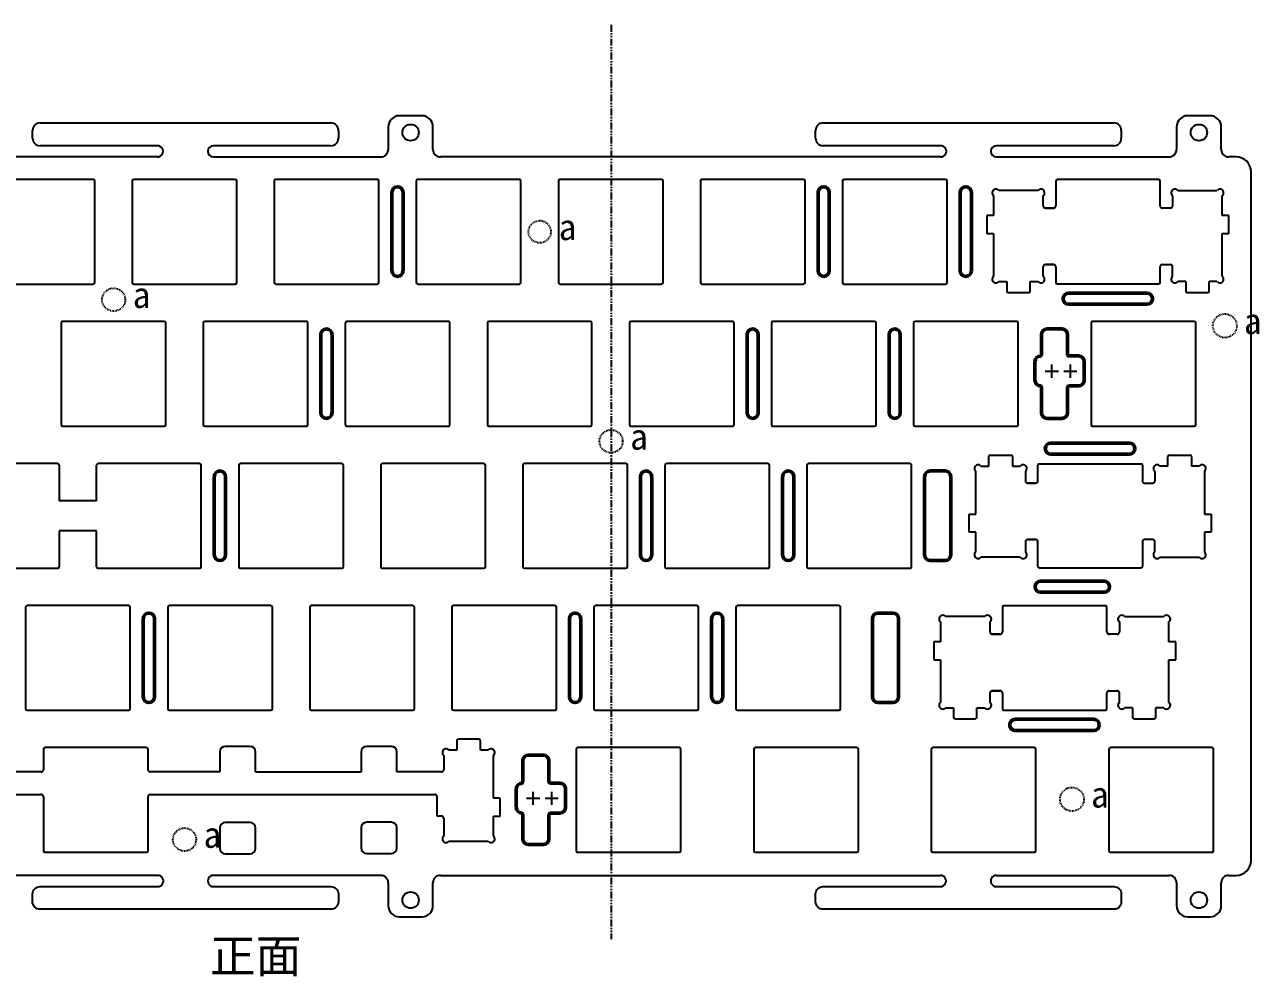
# Model space of a CAD drawing. Header units: millimetres. Extents: x 38 to 528, y 115 to 243.
# Drawn here: x 194.7 to 360.2, y 115.3 to 242.9 of the extents above; entities that cross this region are included whole.
import ezdxf

# ---------------------------------------------------------------- set-up
doc = ezdxf.new("R2010")
doc.units = ezdxf.units.MM
doc.header["$LTSCALE"] = 0.75
for name, pattern in [('CENTER2', [28.575, 19.05, -3.175, 3.175, -3.175]), ('DOT', [0.2, 0.1, -0.1]), ('PHANTOM', [2.5, 1.25, -0.25, 0.25, -0.25, 0.25, -0.25])]:
    doc.linetypes.add(name, pattern=pattern)
for name, color, linetype, lineweight in [('1', 7, 'Continuous', 25), ('Smart Centers', 7, 'CENTER2', 25), ('Visible', 7, 'Continuous', 50)]:
    doc.layers.add(name, color=color, linetype=linetype, lineweight=lineweight)
doc.layers.add('DEFAULT_3', color=7, linetype='PHANTOM')
doc.layers.add('KeepOutLayer', color=6, linetype='Continuous')
doc.styles.get("Standard").update_dxf_attribs({"font": ''})
doc.styles.add('说明', font='', dxfattribs={"height": 3})
doc.styles.get('Standard').set_extended_font_data('Arial')
doc.styles.get('说明').set_extended_font_data('SimSun')

# ---------------------------------------------------------------- blocks, each defined once
blk = doc.blocks.new('*U37')
at = {"layer": 'Smart Centers', "color": 0, "linetype": 'Continuous', "ltscale": 0.75, "transparency": 16777216}
for p, q in [((-0.89, 0), (0.89, 0)), ((0, -0.89), (0, 0.89))]:
    blk.add_line(p, q, dxfattribs=at)
blk = doc.blocks.new('*U38')
at = {"layer": 'Smart Centers', "color": 0, "linetype": 'Continuous', "ltscale": 0.75, "transparency": 16777216}
for p, q in [((-0.89, 0), (0.89, 0)), ((0, -0.89), (0, 0.89))]:
    blk.add_line(p, q, dxfattribs=at)
blk = doc.blocks.new('*U39')
at = {"layer": 'Smart Centers', "color": 0, "linetype": 'Continuous', "ltscale": 0.75, "transparency": 16777216}
for p, q in [((-0.89, 0), (0.89, 0)), ((0, -0.89), (0, 0.89))]:
    blk.add_line(p, q, dxfattribs=at)
blk = doc.blocks.new('*U40')
at = {"layer": 'Smart Centers', "color": 0, "linetype": 'Continuous', "ltscale": 0.75, "transparency": 16777216}
for p, q in [((-0.89, 0), (0.89, 0)), ((0, -0.89), (0, 0.89))]:
    blk.add_line(p, q, dxfattribs=at)

msp = doc.modelspace()

# ---------------------------------------------------------------- linework, layer by layer
at = {"color": 7, "linetype": 'Continuous'}
for p, q in [((203.889, 222.145), (190.259, 222.145)), ((204.089, 208.315), (204.089, 221.945)), ((209.109, 221.945), (209.109, 208.315)), ((222.939, 222.145), (209.309, 222.145)), ((223.139, 208.315), (223.139, 221.945)), ((228.159, 221.945), (228.159, 208.315)), ((241.989, 222.145), (228.359, 222.145)), ((242.189, 208.315), (242.189, 221.945)), ((247.209, 221.945), (247.209, 208.315)), ((261.039, 222.145), (247.409, 222.145)), ((261.239, 208.315), (261.239, 221.945)), ((266.259, 221.945), (266.259, 208.315)), ((280.089, 222.145), (266.459, 222.145)), ((280.289, 208.315), (280.289, 221.945)), ((285.309, 221.945), (285.309, 208.315)), ((299.139, 222.145), (285.509, 222.145)), ((299.339, 208.315), (299.339, 221.945)), ((304.359, 221.945), (304.359, 208.315)), ((318.189, 222.145), (304.559, 222.145)), ((318.389, 208.315), (318.389, 221.945)), ((332.949, 221.93), (332.949, 218.61)), ((346.749, 222.13), (333.149, 222.13)), ((346.949, 218.61), (346.949, 221.93)), ((330.573, 220.665), (325.325, 220.665)), ((349.325, 220.665), (354.573, 220.665)), ((324.624, 219.961), (324.624, 217.3)), ((331.274, 218.61), (331.274, 219.961)), ((348.624, 219.961), (348.624, 218.61)), ((355.274, 217.3), (355.274, 219.961)), ((323.724, 217.3), (323.724, 214.88)), ((324.624, 217.3), (323.724, 217.3)), ((332.649, 218.31), (331.574, 218.31)), ((331.599, 218.31), (332.639, 218.31)), ((348.324, 218.31), (347.249, 218.31)), ((356.174, 217.3), (355.274, 217.3)), ((356.174, 214.88), (356.174, 217.3)), ((323.724, 214.88), (324.624, 214.88)), ((324.624, 214.88), (324.624, 209.16)), ((355.274, 209.16), (355.274, 214.88)), ((355.274, 214.88), (356.174, 214.88)), ((331.274, 209.16), (331.274, 210.43)), ((331.574, 210.73), (332.649, 210.73)), ((332.639, 210.73), (331.599, 210.73)), ((332.949, 210.43), (332.949, 208.33)), ((346.949, 208.33), (346.949, 210.43)), ((347.249, 210.73), (348.324, 210.73)), ((348.624, 209.16), (348.624, 210.43)), ((190.259, 208.115), (203.889, 208.115)), ((209.309, 208.115), (222.939, 208.115)), ((228.359, 208.115), (241.989, 208.115)), ((247.409, 208.115), (261.039, 208.115)), ((266.459, 208.115), (280.089, 208.115)), ((285.509, 208.115), (299.139, 208.115)), ((304.559, 208.115), (318.189, 208.115)), ((325.325, 208.455), (326.374, 208.455)), ((326.374, 208.455), (326.374, 207.18)), ((326.574, 206.98), (329.324, 206.98)), ((329.524, 207.18), (329.524, 208.455)), ((329.524, 208.455), (330.573, 208.455)), ((333.149, 208.13), (346.749, 208.13)), ((350.374, 208.455), (349.325, 208.455)), ((350.374, 208.455), (350.374, 207.18)), ((350.574, 206.98), (353.324, 206.98)), ((353.524, 207.18), (353.524, 208.455)), ((354.573, 208.455), (353.524, 208.455)), ((199.584, 202.895), (199.584, 189.265)), ((213.414, 203.095), (199.784, 203.095)), ((213.614, 189.265), (213.614, 202.895)), ((218.634, 202.895), (218.634, 189.265)), ((232.464, 203.095), (218.834, 203.095)), ((232.664, 189.265), (232.664, 202.895)), ((237.684, 202.895), (237.684, 189.265)), ((251.514, 203.095), (237.884, 203.095)), ((251.714, 189.265), (251.714, 202.895)), ((256.734, 202.895), (256.734, 189.265)), ((270.564, 203.095), (256.934, 203.095)), ((270.764, 189.265), (270.764, 202.895)), ((275.784, 202.895), (275.784, 189.265)), ((289.614, 203.095), (275.984, 203.095)), ((289.814, 189.265), (289.814, 202.895)), ((294.834, 202.895), (294.834, 189.265)), ((308.664, 203.095), (295.034, 203.095)), ((308.864, 189.265), (308.864, 202.895)), ((313.884, 202.895), (313.884, 189.265)), ((327.714, 203.095), (314.084, 203.095)), ((327.914, 189.265), (327.914, 202.895)), ((337.697, 202.895), (337.697, 189.265)), ((351.527, 203.095), (337.897, 203.095)), ((351.727, 189.265), (351.727, 202.895)), ((199.784, 189.065), (213.414, 189.065)), ((218.834, 189.065), (232.464, 189.065)), ((237.884, 189.065), (251.514, 189.065)), ((256.934, 189.065), (270.564, 189.065)), ((275.984, 189.065), (289.614, 189.065)), ((295.034, 189.065), (308.664, 189.065)), ((314.084, 189.065), (327.714, 189.065)), ((337.897, 189.065), (351.527, 189.065)), ((199.123, 184.045), (185.493, 184.045)), ((199.323, 183.845), (199.323, 179.03)), ((204.343, 179.03), (204.343, 183.845)), ((218.173, 184.045), (204.543, 184.045)), ((218.373, 170.215), (218.373, 183.845)), ((223.393, 183.845), (223.393, 170.215)), ((237.223, 184.045), (223.593, 184.045)), ((237.423, 170.215), (237.423, 183.845)), ((242.443, 183.845), (242.443, 170.215)), ((256.273, 184.045), (242.643, 184.045)), ((256.473, 170.215), (256.473, 183.845)), ((261.493, 183.845), (261.493, 170.215)), ((275.323, 184.045), (261.693, 184.045)), ((275.523, 170.215), (275.523, 183.845)), ((280.543, 183.845), (280.543, 170.215)), ((294.373, 184.045), (280.743, 184.045)), ((294.573, 170.215), (294.573, 183.845)), ((299.593, 183.845), (299.593, 170.215)), ((313.423, 184.045), (299.793, 184.045)), ((313.623, 170.215), (313.623, 183.845)), ((323.989, 183.705), (323.989, 184.98)), ((324.189, 185.18), (326.939, 185.18)), ((327.139, 184.98), (327.139, 183.705)), ((330.564, 181.73), (330.564, 183.83)), ((330.764, 184.03), (344.364, 184.03)), ((344.564, 183.83), (344.564, 181.73)), ((347.989, 183.705), (347.989, 184.98)), ((348.189, 185.18), (350.939, 185.18)), ((351.139, 184.98), (351.139, 183.705)), ((322.239, 177.28), (322.239, 183.001)), ((322.94, 183.705), (323.989, 183.705)), ((327.139, 183.705), (328.188, 183.705)), ((328.889, 183.001), (328.889, 181.73)), ((346.239, 183.001), (346.239, 181.73)), ((347.989, 183.705), (346.94, 183.705)), ((352.188, 183.705), (351.139, 183.705)), ((352.889, 183.001), (352.889, 177.28)), ((329.189, 181.43), (330.264, 181.43)), ((330.254, 181.43), (329.214, 181.43)), ((344.864, 181.43), (345.939, 181.43)), ((204.343, 179.03), (199.323, 179.03)), ((321.339, 174.86), (321.339, 177.28)), ((321.339, 177.28), (322.239, 177.28)), ((352.889, 177.28), (353.789, 177.28)), ((353.789, 177.28), (353.789, 174.86)), ((199.323, 175.03), (199.323, 170.215)), ((204.343, 175.03), (199.323, 175.03)), ((204.343, 170.215), (204.343, 175.03)), ((322.239, 174.86), (321.339, 174.86)), ((322.239, 172.2), (322.239, 174.86)), ((330.264, 173.85), (329.189, 173.85)), ((329.214, 173.85), (330.254, 173.85)), ((345.939, 173.85), (344.864, 173.85)), ((352.889, 174.86), (352.889, 172.2)), ((353.789, 174.86), (352.889, 174.86)), ((328.889, 173.55), (328.889, 172.2)), ((330.564, 170.23), (330.564, 173.55)), ((344.564, 173.55), (344.564, 170.23)), ((346.239, 172.2), (346.239, 173.55)), ((328.188, 171.495), (322.94, 171.495)), ((346.94, 171.495), (352.188, 171.495)), ((185.493, 170.015), (199.123, 170.015)), ((204.543, 170.015), (218.173, 170.015)), ((223.593, 170.015), (237.223, 170.015)), ((242.643, 170.015), (256.273, 170.015)), ((261.693, 170.015), (275.323, 170.015)), ((280.743, 170.015), (294.373, 170.015)), ((299.793, 170.015), (313.423, 170.015)), ((344.364, 170.03), (330.764, 170.03)), ((194.825, 164.795), (194.825, 151.165)), ((208.655, 164.995), (195.025, 164.995)), ((208.855, 151.165), (208.855, 164.795)), ((213.875, 164.795), (213.875, 151.165)), ((227.705, 164.995), (214.075, 164.995)), ((227.905, 151.165), (227.905, 164.795)), ((232.925, 164.795), (232.925, 151.165)), ((246.755, 164.995), (233.125, 164.995)), ((246.955, 151.165), (246.955, 164.795)), ((251.975, 164.795), (251.975, 151.165)), ((265.805, 164.995), (252.175, 164.995)), ((266.005, 151.165), (266.005, 164.795)), ((271.025, 164.795), (271.025, 151.165)), ((284.855, 164.995), (271.225, 164.995)), ((285.055, 151.165), (285.055, 164.795)), ((290.075, 164.795), (290.075, 151.165)), ((303.905, 164.995), (290.275, 164.995)), ((304.105, 151.165), (304.105, 164.795)), ((325.81, 164.78), (325.81, 161.46)), ((339.61, 164.98), (326.01, 164.98)), ((339.81, 161.46), (339.81, 164.78)), ((317.485, 162.811), (317.485, 160.15)), ((323.434, 163.515), (318.186, 163.515)), ((324.135, 161.46), (324.135, 162.811)), ((341.485, 162.811), (341.485, 161.46)), ((342.186, 163.515), (347.434, 163.515)), ((348.135, 160.15), (348.135, 162.811)), ((325.51, 161.16), (324.435, 161.16)), ((324.46, 161.16), (325.5, 161.16)), ((341.185, 161.16), (340.11, 161.16)), ((316.585, 160.15), (316.585, 157.73)), ((317.485, 160.15), (316.585, 160.15)), ((349.035, 160.15), (348.135, 160.15)), ((349.035, 157.73), (349.035, 160.15)), ((316.585, 157.73), (317.485, 157.73)), ((317.485, 157.73), (317.485, 152.01)), ((348.135, 152.01), (348.135, 157.73)), ((348.135, 157.73), (349.035, 157.73)), ((324.135, 152.01), (324.135, 153.28)), ((324.435, 153.58), (325.51, 153.58)), ((325.5, 153.58), (324.46, 153.58)), ((325.81, 153.28), (325.81, 151.18)), ((339.81, 151.18), (339.81, 153.28)), ((340.11, 153.58), (341.185, 153.58)), ((341.485, 152.01), (341.485, 153.28)), ((195.025, 150.965), (208.655, 150.965)), ((214.075, 150.965), (227.705, 150.965)), ((233.125, 150.965), (246.755, 150.965)), ((252.175, 150.965), (265.805, 150.965)), ((271.225, 150.965), (284.855, 150.965)), ((290.275, 150.965), (303.905, 150.965)), ((318.186, 151.305), (319.235, 151.305)), ((319.235, 151.305), (319.235, 150.03)), ((322.385, 150.03), (322.385, 151.305)), ((322.385, 151.305), (323.434, 151.305)), ((326.01, 150.98), (339.61, 150.98)), ((343.235, 151.305), (342.186, 151.305)), ((343.235, 151.305), (343.235, 150.03)), ((346.385, 150.03), (346.385, 151.305)), ((347.434, 151.305), (346.385, 151.305)), ((319.435, 149.83), (322.185, 149.83)), ((343.435, 149.83), (346.185, 149.83)), ((197.203, 145.745), (197.203, 142.978)), ((211.033, 145.945), (197.403, 145.945)), ((211.233, 142.978), (211.233, 145.745)), ((252.643, 146.88), (252.643, 145.605)), ((255.593, 147.08), (252.843, 147.08)), ((255.793, 145.605), (255.793, 146.88)), ((268.64, 145.745), (268.64, 132.115)), ((282.47, 145.945), (268.84, 145.945)), ((282.67, 132.115), (282.67, 145.745)), ((292.453, 145.745), (292.453, 132.115)), ((306.283, 145.945), (292.653, 145.945)), ((306.483, 132.115), (306.483, 145.745)), ((316.265, 145.745), (316.265, 132.115)), ((330.095, 145.945), (316.465, 145.945)), ((330.295, 132.115), (330.295, 145.745)), ((340.078, 145.745), (340.078, 132.115)), ((353.908, 145.945), (340.278, 145.945)), ((354.108, 132.115), (354.108, 145.745)), ((250.893, 144.901), (250.893, 142.985)), ((252.643, 145.605), (251.594, 145.605)), ((256.842, 145.605), (255.793, 145.605)), ((257.543, 139.18), (257.543, 144.901)), ((196.91, 142.685), (187.583, 142.685)), ((225.653, 142.685), (239.813, 142.685)), ((158.743, 139.676), (196.91, 139.676)), ((197.203, 139.383), (197.203, 132.115)), ((211.233, 132.115), (211.233, 139.383)), ((211.525, 139.676), (249.693, 139.676)), ((249.993, 136.76), (249.993, 139.376)), ((258.443, 139.18), (257.543, 139.18)), ((258.443, 136.76), (258.443, 139.18)), ((250.593, 136.76), (249.993, 136.76)), ((250.893, 136.46), (250.893, 134.1)), ((257.543, 134.1), (257.543, 136.76)), ((257.543, 136.76), (258.443, 136.76)), ((251.594, 133.395), (256.842, 133.395)), ((197.403, 131.915), (211.033, 131.915)), ((268.84, 131.915), (282.47, 131.915)), ((292.653, 131.915), (306.283, 131.915)), ((316.465, 131.915), (330.095, 131.915)), ((340.278, 131.915), (353.908, 131.915))]:
    msp.add_line(p, q, dxfattribs=at)
for p, q in [((224.903, 146.123), (221.603, 146.123)), ((243.863, 146.123), (240.563, 146.123)), ((220.853, 145.373), (220.853, 142.685)), ((225.653, 142.685), (225.653, 145.373)), ((239.813, 145.373), (239.813, 142.685)), ((244.613, 142.685), (244.613, 145.373)), ((224.903, 135.913), (221.603, 135.913)), ((243.853, 135.943), (240.553, 135.943)), ((220.853, 135.163), (220.853, 132.463)), ((225.653, 132.463), (225.653, 135.163)), ((239.803, 135.193), (239.803, 132.493)), ((244.603, 132.493), (244.603, 135.193)), ((221.603, 131.713), (224.903, 131.713)), ((240.553, 131.743), (243.853, 131.743))]:
    msp.add_line(p, q)
at = {"color": 7}
for p, q in [((220.853, 142.685), (211.525, 142.685)), ((250.593, 142.685), (244.613, 142.685)), ((250.593, 136.76), (249.993, 136.76))]:
    msp.add_line(p, q, dxfattribs=at)
at = {"color": 7, "linetype": 'Continuous'}
for centre, radius, start, end in [((203.889, 221.945), 0.2, 0, 90), ((209.309, 221.945), 0.2, 90, 180), ((222.939, 221.945), 0.2, 0, 90), ((228.359, 221.945), 0.2, 90, 180), ((241.989, 221.945), 0.2, 0, 90), ((247.409, 221.945), 0.2, 90, 180), ((261.039, 221.945), 0.2, 0, 90), ((266.459, 221.945), 0.2, 90, 180), ((280.089, 221.945), 0.2, 0, 90), ((285.509, 221.945), 0.2, 90, 180), ((299.139, 221.945), 0.2, 0, 90), ((304.559, 221.945), 0.2, 90, 180), ((318.189, 221.945), 0.2, 0, 90), ((333.149, 221.93), 0.2, 90, 180), ((346.749, 221.93), 0.2, 0, 90), ((331.574, 218.61), 0.3, 180, 270), ((332.649, 218.61), 0.3, 270, 0), ((347.249, 218.61), 0.3, 180, 270), ((348.324, 218.61), 0.3, 270, 0), ((331.574, 210.43), 0.3, 90, 180), ((332.649, 210.43), 0.3, 0, 90), ((347.249, 210.43), 0.3, 90, 180), ((348.324, 210.43), 0.3, 0, 90), ((203.889, 208.315), 0.2, 270, 0), ((209.309, 208.315), 0.2, 180, 270), ((222.939, 208.315), 0.2, 270, 0), ((228.359, 208.315), 0.2, 180, 270), ((241.989, 208.315), 0.2, 270, 0), ((247.409, 208.315), 0.2, 180, 270), ((261.039, 208.315), 0.2, 270, 0), ((266.459, 208.315), 0.2, 180, 270), ((280.089, 208.315), 0.2, 270, 0), ((285.509, 208.315), 0.2, 180, 270), ((299.139, 208.315), 0.2, 270, 0), ((304.559, 208.315), 0.2, 180, 270), ((318.189, 208.315), 0.2, 270, 0), ((326.574, 207.18), 0.2, 180, 270), ((329.324, 207.18), 0.2, 270, 0), ((333.149, 208.33), 0.2, 180, 270), ((346.749, 208.33), 0.2, 270, 0), ((350.574, 207.18), 0.2, 180, 270), ((353.324, 207.18), 0.2, 270, 0), ((199.784, 202.895), 0.2, 90, 180), ((213.414, 202.895), 0.2, 0, 90), ((218.834, 202.895), 0.2, 90, 180), ((232.464, 202.895), 0.2, 0, 90), ((237.884, 202.895), 0.2, 90, 180), ((251.514, 202.895), 0.2, 0, 90), ((256.934, 202.895), 0.2, 90, 180), ((270.564, 202.895), 0.2, 0, 90), ((275.984, 202.895), 0.2, 90, 180), ((289.614, 202.895), 0.2, 0, 90), ((295.034, 202.895), 0.2, 90, 180), ((308.664, 202.895), 0.2, 0, 90), ((314.084, 202.895), 0.2, 90, 180), ((327.714, 202.895), 0.2, 0, 90), ((337.897, 202.895), 0.2, 90, 180), ((351.527, 202.895), 0.2, 0, 90), ((199.784, 189.265), 0.2, 180, 270), ((213.414, 189.265), 0.2, 270, 0), ((218.834, 189.265), 0.2, 180, 270), ((232.464, 189.265), 0.2, 270, 0), ((237.884, 189.265), 0.2, 180, 270), ((251.514, 189.265), 0.2, 270, 0), ((256.934, 189.265), 0.2, 180, 270), ((270.564, 189.265), 0.2, 270, 0), ((275.984, 189.265), 0.2, 180, 270), ((289.614, 189.265), 0.2, 270, 0), ((295.034, 189.265), 0.2, 180, 270), ((308.664, 189.265), 0.2, 270, 0), ((314.084, 189.265), 0.2, 180, 270), ((327.714, 189.265), 0.2, 270, 0), ((337.897, 189.265), 0.2, 180, 270), ((351.527, 189.265), 0.2, 270, 0), ((199.123, 183.845), 0.2, 0, 90), ((204.543, 183.845), 0.2, 90, 180), ((218.173, 183.845), 0.2, 0, 90), ((223.593, 183.845), 0.2, 90, 180), ((237.223, 183.845), 0.2, 0, 90), ((242.643, 183.845), 0.2, 90, 180), ((256.273, 183.845), 0.2, 0, 90), ((261.693, 183.845), 0.2, 90, 180), ((275.323, 183.845), 0.2, 0, 90), ((280.743, 183.845), 0.2, 90, 180), ((294.373, 183.845), 0.2, 0, 90), ((299.793, 183.845), 0.2, 90, 180), ((313.423, 183.845), 0.2, 0, 90), ((324.189, 184.98), 0.2, 90, 180), ((326.939, 184.98), 0.2, 0, 90), ((330.764, 183.83), 0.2, 90, 180), ((344.364, 183.83), 0.2, 0, 90), ((348.189, 184.98), 0.2, 90, 180), ((350.939, 184.98), 0.2, 0, 90), ((329.189, 181.73), 0.3, 180, 270), ((330.264, 181.73), 0.3, 270, 0), ((344.864, 181.73), 0.3, 180, 270), ((345.939, 181.73), 0.3, 270, 0), ((329.189, 173.55), 0.3, 90, 180), ((330.264, 173.55), 0.3, 0, 90), ((344.864, 173.55), 0.3, 90, 180), ((345.939, 173.55), 0.3, 0, 90), ((199.123, 170.215), 0.2, 270, 0), ((204.543, 170.215), 0.2, 180, 270), ((218.173, 170.215), 0.2, 270, 0), ((223.593, 170.215), 0.2, 180, 270), ((237.223, 170.215), 0.2, 270, 0), ((242.643, 170.215), 0.2, 180, 270), ((256.273, 170.215), 0.2, 270, 0), ((261.693, 170.215), 0.2, 180, 270), ((275.323, 170.215), 0.2, 270, 0), ((280.743, 170.215), 0.2, 180, 270), ((294.373, 170.215), 0.2, 270, 0), ((299.793, 170.215), 0.2, 180, 270), ((313.423, 170.215), 0.2, 270, 0), ((330.764, 170.23), 0.2, 180, 270), ((344.364, 170.23), 0.2, 270, 0), ((195.025, 164.795), 0.2, 90, 180), ((208.655, 164.795), 0.2, 0, 90), ((214.075, 164.795), 0.2, 90, 180), ((227.705, 164.795), 0.2, 0, 90), ((233.125, 164.795), 0.2, 90, 180), ((246.755, 164.795), 0.2, 0, 90), ((252.175, 164.795), 0.2, 90, 180), ((265.805, 164.795), 0.2, 0, 90), ((271.225, 164.795), 0.2, 90, 180), ((284.855, 164.795), 0.2, 0, 90), ((290.275, 164.795), 0.2, 90, 180), ((303.905, 164.795), 0.2, 0, 90), ((326.01, 164.78), 0.2, 90, 180), ((339.61, 164.78), 0.2, 0, 90), ((324.435, 161.46), 0.3, 180, 270), ((325.51, 161.46), 0.3, 270, 0), ((340.11, 161.46), 0.3, 180, 270), ((341.185, 161.46), 0.3, 270, 0), ((324.435, 153.28), 0.3, 90, 180), ((325.51, 153.28), 0.3, 0, 90), ((340.11, 153.28), 0.3, 90, 180), ((341.185, 153.28), 0.3, 0, 90), ((195.025, 151.165), 0.2, 180, 270), ((208.655, 151.165), 0.2, 270, 0), ((214.075, 151.165), 0.2, 180, 270), ((227.705, 151.165), 0.2, 270, 0), ((233.125, 151.165), 0.2, 180, 270), ((246.755, 151.165), 0.2, 270, 0), ((252.175, 151.165), 0.2, 180, 270), ((265.805, 151.165), 0.2, 270, 0), ((271.225, 151.165), 0.2, 180, 270), ((284.855, 151.165), 0.2, 270, 0), ((290.275, 151.165), 0.2, 180, 270), ((303.905, 151.165), 0.2, 270, 0), ((326.01, 151.18), 0.2, 180, 270), ((339.61, 151.18), 0.2, 270, 0), ((319.435, 150.03), 0.2, 180, 270), ((322.185, 150.03), 0.2, 270, 0), ((343.435, 150.03), 0.2, 180, 270), ((346.185, 150.03), 0.2, 270, 0), ((197.403, 145.745), 0.2, 90, 180), ((211.033, 145.745), 0.2, 0, 90), ((252.843, 146.88), 0.2, 90, 180), ((255.593, 146.88), 0.2, 0, 90), ((268.84, 145.745), 0.2, 90, 180), ((282.47, 145.745), 0.2, 0, 90), ((292.653, 145.745), 0.2, 90, 180), ((306.283, 145.745), 0.2, 0, 90), ((316.465, 145.745), 0.2, 90, 180), ((330.095, 145.745), 0.2, 0, 90), ((340.278, 145.745), 0.2, 90, 180), ((353.908, 145.745), 0.2, 0, 90), ((196.91, 142.978), 0.293, 270, 0), ((211.525, 142.978), 0.293, 180, 270), ((250.593, 142.985), 0.3, 270, 0), ((196.91, 139.383), 0.293, 0, 90), ((211.525, 139.383), 0.293, 90, 180), ((249.693, 139.376), 0.3, 0, 90), ((250.593, 136.46), 0.3, 0, 90), ((250.593, 136.46), 0.3, 0, 90), ((197.403, 132.115), 0.2, 180, 270), ((211.033, 132.115), 0.2, 270, 0), ((268.84, 132.115), 0.2, 180, 270), ((282.47, 132.115), 0.2, 270, 0), ((292.653, 132.115), 0.2, 180, 270), ((306.283, 132.115), 0.2, 270, 0), ((316.465, 132.115), 0.2, 180, 270), ((330.095, 132.115), 0.2, 270, 0), ((340.278, 132.115), 0.2, 180, 270), ((353.908, 132.115), 0.2, 270, 0)]:
    msp.add_arc(centre, radius, start, end, dxfattribs=at)
at = {"color": 7}
for centre, start, end in [((324.934, 220.353), 38.63375, 231.61478), ((330.964, 220.353), 308.38522, 141.36625), ((348.934, 220.353), 38.63375, 231.61478), ((354.964, 220.353), 308.38522, 141.36625), ((324.934, 208.768), 128.38522, 321.36625), ((330.964, 208.768), 218.63375, 51.61478), ((348.934, 208.768), 128.38522, 321.36625), ((354.964, 208.768), 218.63375, 51.61478), ((322.549, 183.393), 38.63375, 231.61478), ((328.579, 183.393), 308.38522, 141.36625), ((346.549, 183.393), 38.63375, 231.61478), ((352.579, 183.393), 308.38522, 141.36625), ((322.549, 171.808), 128.38522, 321.36625), ((328.579, 171.808), 218.63375, 51.61478), ((346.549, 171.808), 128.38522, 321.36625), ((352.579, 171.808), 218.63375, 51.61478), ((317.795, 163.203), 38.63375, 231.61478), ((323.825, 163.203), 308.38522, 141.36625), ((341.795, 163.203), 38.63375, 231.61478), ((347.825, 163.203), 308.38522, 141.36625), ((317.795, 151.618), 128.38522, 321.36625), ((323.825, 151.618), 218.63375, 51.61478), ((341.795, 151.618), 128.38522, 321.36625), ((347.825, 151.618), 218.63375, 51.61478), ((251.203, 145.293), 38.63375, 231.61478), ((257.232, 145.293), 308.38522, 141.36625), ((251.203, 133.708), 128.38522, 321.36625), ((257.232, 133.708), 218.63375, 51.61478)]:
    msp.add_arc(centre, 0.5, start, end, dxfattribs=at)
for centre, start, end in [((221.603, 145.373), 90, 180), ((224.903, 145.373), 0, 90), ((240.563, 145.373), 90, 180), ((243.863, 145.373), 0, 90), ((221.603, 135.163), 90, 180), ((224.903, 135.163), 0, 90), ((240.553, 135.193), 90, 180), ((243.853, 135.193), 0, 90), ((221.603, 132.463), 180, 270), ((224.903, 132.463), 270, 0), ((240.553, 132.493), 180, 270), ((243.853, 132.493), 270, 0)]:
    msp.add_arc(centre, 0.75, start, end)
at = {"layer": '1', "linetype": 'Continuous', "lineweight": 25}
for p, q in [((247.945, 230.691), (244.945, 230.691)), ((243.445, 229.191), (243.445, 226.171)), ((249.445, 226.171), (249.445, 229.191)), ((212.509, 225.171), (190.045, 225.171)), ((317.592, 225.171), (250.445, 225.171))]:
    msp.add_line(p, q, dxfattribs=at)
at = {"layer": '1', "color": 7, "linetype": 'Continuous', "lineweight": 25}
for p, q in [((353.645, 230.691), (350.645, 230.691)), ((349.145, 229.191), (349.145, 226.171)), ((355.145, 226.171), (355.145, 229.191)), ((357.145, 225.171), (356.145, 225.171)), ((359.145, 130.821), (359.145, 223.171)), ((243.445, 127.821), (243.445, 124.751)), ((249.445, 124.751), (249.445, 127.821)), ((250.445, 128.821), (317.491, 128.821)), ((324.991, 128.821), (348.145, 128.821)), ((349.145, 127.821), (349.145, 124.751)), ((355.145, 124.751), (355.145, 127.821)), ((356.145, 128.821), (357.145, 128.821)), ((244.945, 123.251), (247.945, 123.251)), ((350.645, 123.251), (353.645, 123.251))]:
    msp.add_line(p, q, dxfattribs=at)
at = {"layer": '1'}
for p, q in [((195.753, 227.671), (195.753, 228.722)), ((196.753, 229.722), (235.753, 229.722)), ((236.753, 228.722), (236.753, 227.671)), ((300.741, 227.671), (300.741, 228.722)), ((301.741, 229.722), (340.741, 229.722)), ((341.741, 228.722), (341.741, 227.671)), ((212.503, 226.671), (196.753, 226.671)), ((235.753, 226.671), (220.003, 226.671)), ((220.003, 225.171), (242.445, 225.171)), ((317.491, 226.671), (301.741, 226.671)), ((340.741, 226.671), (324.991, 226.671)), ((324.991, 225.171), (348.145, 225.171))]:
    msp.add_line(p, q, dxfattribs=at)
for points in [[(220.003, 128.821, 1.0000032), (220.003, 127.321), (235.753, 127.321, -0.4142136), (236.753, 126.321), (236.753, 125.269, -0.4142136), (235.753, 124.269), (196.753, 124.269, -0.4280494), (195.753, 125.321), (195.753, 126.321, -0.4142136), (196.753, 127.321), (212.503, 127.321, 1.0644898), (212.503, 128.821), (190.045, 128.821, 0.4142136), (189.045, 127.821)], [(324.991, 128.821, 1.0000032), (324.991, 127.321), (340.741, 127.321, -0.4142136), (341.741, 126.321), (341.741, 125.269, -0.4142136), (340.741, 124.269), (301.741, 124.269, -0.4142136), (300.741, 125.269), (300.741, 126.321, -0.4142136), (301.741, 127.321), (317.491, 127.321, 1.0000045), (317.491, 128.821)]]:
    msp.add_lwpolyline(points, format="xyb", dxfattribs=at)
at = {"layer": '1', "color": 7, "linetype": 'Continuous', "lineweight": 25}
msp.add_lwpolyline([(243.445, 127.821, 0.4142136), (242.445, 128.821), (220.003, 128.821)], format="xyb", dxfattribs=at)
at = {"layer": '1', "linetype": 'Continuous', "lineweight": 25}
msp.add_circle((246.445, 228.441), 1.1, dxfattribs=at)
at = {"layer": '1', "color": 7, "linetype": 'Continuous', "lineweight": 25}
for centre in [(352.145, 228.441), (246.445, 125.501), (352.145, 125.501)]:
    msp.add_circle(centre, 1.1, dxfattribs=at)
at = {"layer": '1', "linetype": 'Continuous', "lineweight": 25}
for centre, radius, start, end in [((244.945, 229.191), 1.5, 90, 180), ((247.945, 229.191), 1.5, 0, 90), ((242.445, 226.171), 1, 270, 0), ((250.445, 226.171), 1, 180, 270)]:
    msp.add_arc(centre, radius, start, end, dxfattribs=at)
at = {"layer": '1', "color": 7, "linetype": 'Continuous', "lineweight": 25}
for centre, radius, start, end in [((350.645, 229.191), 1.5, 90, 180), ((353.645, 229.191), 1.5, 0, 90), ((348.145, 226.171), 1, 270, 0), ((356.145, 226.171), 1, 180, 270), ((357.145, 223.171), 2, 0, 90), ((357.145, 130.821), 2, 270, 0), ((250.445, 127.821), 1, 90, 180), ((348.145, 127.821), 1, 0, 90), ((356.145, 127.821), 1, 90, 180), ((244.945, 124.751), 1.5, 180, 270), ((247.945, 124.751), 1.5, 270, 0), ((350.645, 124.751), 1.5, 180, 270), ((353.645, 124.751), 1.5, 270, 0)]:
    msp.add_arc(centre, radius, start, end, dxfattribs=at)
at = {"layer": '1'}
for centre, radius, start, end in [((196.753, 228.722), 1, 90, 180), ((235.753, 228.722), 1, 0, 90), ((301.741, 228.722), 1, 90, 180), ((340.741, 228.722), 1, 0, 90), ((196.753, 227.671), 1, 180, 270), ((235.753, 227.671), 1, 270, 360), ((301.741, 227.671), 1, 180, 270), ((340.741, 227.671), 1, 270, 0), ((212.506, 225.921), 0.75, 269.76, 90.24), ((220.003, 225.921), 0.75, 90, 269.99949), ((317.542, 225.921), 0.752, 266.12562, 93.87438), ((324.991, 225.921), 0.75, 90, 269.99949)]:
    msp.add_arc(centre, radius, start, end, dxfattribs=at)
at = {"layer": 'DEFAULT_3', "color": 2, "linetype": 'PHANTOM'}
msp.add_line((273.326, 242.905), (273.326, 120.28), dxfattribs=at)
at = {"layer": 'KeepOutLayer', "color": 6, "linetype": 'DOT'}
for centre, radius in [((263.749, 215.13), 1.5), ((206.626, 206.026), 1.55), ((355.626, 202.526), 1.6), ((273.326, 187.026), 1.55), ((335.126, 139.026), 1.6), ((216.126, 133.627), 1.55)]:
    msp.add_circle(centre, radius, dxfattribs=at)
at = {"layer": 'Visible'}
for p, q in [((243.935, 209.902), (243.935, 220.402)), ((245.435, 220.402), (245.435, 209.902)), ((301.085, 209.902), (301.085, 220.402)), ((302.585, 220.402), (302.585, 209.902)), ((320.135, 209.902), (320.135, 220.402)), ((321.635, 220.402), (321.635, 209.902)), ((334.685, 206.902), (345.185, 206.902)), ((345.185, 205.402), (334.685, 205.402)), ((331.792, 202.102), (333.792, 202.102)), ((234.41, 190.852), (234.41, 201.352)), ((235.91, 201.352), (235.91, 190.852)), ((291.56, 190.852), (291.56, 201.352)), ((293.06, 201.352), (293.06, 190.852)), ((310.61, 190.852), (310.61, 201.352)), ((312.11, 201.352), (312.11, 190.852)), ((331.042, 201.352), (331.038, 198.599)), ((334.542, 201.352), (334.542, 198.604)), ((330.163, 195.222), (330.159, 197.721)), ((336.012, 198.476), (334.67, 198.476)), ((336.762, 197.726), (336.766, 195.227)), ((331.042, 190.852), (331.041, 194.344)), ((334.542, 194.344), (334.542, 190.852)), ((336.016, 194.477), (334.671, 194.472)), ((333.792, 190.102), (331.792, 190.102)), ((332.304, 186.802), (342.804, 186.802)), ((342.804, 185.302), (332.304, 185.302)), ((220.123, 171.802), (220.123, 182.302)), ((221.623, 182.302), (221.623, 171.802)), ((277.273, 171.802), (277.273, 182.302)), ((278.773, 182.302), (278.773, 171.802)), ((296.323, 171.802), (296.323, 182.302)), ((297.823, 182.302), (297.823, 171.802)), ((315.373, 182.302), (315.373, 171.802)), ((316.123, 183.052), (318.123, 183.052)), ((318.873, 182.302), (318.873, 171.802)), ((318.123, 171.052), (316.123, 171.052)), ((330.923, 168.277), (339.423, 168.277)), ((339.423, 166.777), (330.923, 166.777)), ((309.117, 164.002), (311.117, 164.002)), ((210.598, 152.752), (210.598, 163.252)), ((212.098, 163.252), (212.098, 152.752)), ((267.748, 152.752), (267.748, 163.252)), ((269.248, 163.252), (269.248, 152.752)), ((286.798, 152.752), (286.798, 163.252)), ((288.298, 163.252), (288.298, 152.752)), ((308.367, 152.752), (308.367, 163.252)), ((311.867, 163.252), (311.867, 152.752)), ((311.117, 152.002), (309.117, 152.002)), ((326.792, 148.997), (326.792, 149.002)), ((327.542, 149.752), (338.042, 149.752)), ((338.792, 149.002), (338.792, 149.001)), ((338.042, 148.251), (327.542, 148.247)), ((261.488, 141.299), (261.488, 144.202)), ((262.238, 144.952), (264.238, 144.952)), ((264.992, 141.304), (264.988, 144.202)), ((266.462, 141.176), (265.12, 141.176)), ((260.613, 137.922), (260.609, 140.421)), ((267.212, 140.426), (267.216, 137.927)), ((261.492, 133.702), (261.491, 137.044)), ((264.992, 137.044), (264.992, 133.702)), ((266.466, 137.177), (265.121, 137.172)), ((264.242, 132.952), (262.242, 132.952))]:
    msp.add_line(p, q, dxfattribs=at)
for centre, radius, start, end in [((244.685, 220.402), 0.75, 0, 180), ((301.835, 220.402), 0.75, 0, 180), ((320.885, 220.402), 0.75, 0, 180), ((244.685, 209.902), 0.75, 180, 0), ((301.835, 209.902), 0.75, 180, 0), ((320.885, 209.902), 0.75, 180, 0), ((235.16, 201.352), 0.75, 0, 180), ((292.31, 201.352), 0.75, 0, 180), ((311.36, 201.352), 0.75, 0, 180), ((331.792, 201.352), 0.75, 90, 180), ((333.792, 201.352), 0.75, 0, 90), ((330.909, 197.721), 0.75, 90, 180), ((330.909, 198.599), 0.128, 270, 360), ((334.67, 198.604), 0.128, 180, 270), ((336.012, 197.726), 0.75, 0, 90), ((330.913, 195.222), 0.75, 180, 270), ((330.913, 194.344), 0.128, 360, 90), ((334.671, 194.344), 0.128, 90, 180), ((336.016, 195.227), 0.75, 270, 360), ((235.16, 190.852), 0.75, 180, 0), ((292.31, 190.852), 0.75, 180, 0), ((311.36, 190.852), 0.75, 180, 0), ((331.792, 190.852), 0.75, 180, 270), ((333.792, 190.852), 0.75, 270, 0), ((220.873, 182.302), 0.75, 0, 180), ((278.023, 182.302), 0.75, 0, 180), ((297.073, 182.302), 0.75, 0, 180), ((316.123, 182.302), 0.75, 90, 180), ((318.123, 182.302), 0.75, 0, 90), ((220.873, 171.802), 0.75, 180, 0), ((278.023, 171.802), 0.75, 180, 0), ((297.073, 171.802), 0.75, 180, 0), ((316.123, 171.802), 0.75, 180, 270), ((318.123, 171.802), 0.75, 270, 0), ((330.923, 167.527), 0.75, 90, 270), ((339.423, 167.527), 0.75, 270, 90), ((211.348, 163.252), 0.75, 0, 180), ((268.498, 163.252), 0.75, 0, 180), ((287.548, 163.252), 0.75, 0, 180), ((309.117, 163.252), 0.75, 90, 180), ((311.117, 163.252), 0.75, 0, 90), ((211.348, 152.752), 0.75, 180, 0), ((268.498, 152.752), 0.75, 180, 0), ((287.548, 152.752), 0.75, 180, 0), ((309.117, 152.752), 0.75, 180, 270), ((311.117, 152.752), 0.75, 270, 0), ((327.542, 149.002), 0.75, 90, 180.00001), ((338.042, 149.002), 0.75, 360, 90), ((338.042, 149.001), 0.75, 270.02378, 360), ((327.542, 148.997), 0.75, 180.00001, 270.02378), ((262.238, 144.202), 0.75, 90, 180), ((264.238, 144.202), 0.75, 0, 90), ((261.359, 140.421), 0.75, 90, 180), ((261.359, 141.299), 0.128, 270, 360), ((265.12, 141.304), 0.128, 180, 270), ((266.462, 140.426), 0.75, 0, 90), ((261.363, 137.922), 0.75, 180, 270), ((266.466, 137.927), 0.75, 270, 360), ((261.363, 137.044), 0.128, 360, 90), ((265.121, 137.044), 0.128, 90, 180), ((262.242, 133.702), 0.75, 180, 270), ((264.242, 133.702), 0.75, 270, 0)]:
    msp.add_arc(centre, radius, start, end, dxfattribs=at)
at = {"layer": 'Visible', "extrusion": (0, 0, -1)}
for centre, start, end in [((-334.685, 206.152), 270, 90), ((-345.185, 206.152), 90, 270), ((-332.304, 186.052), 270, 90), ((-342.804, 186.052), 90, 270)]:
    msp.add_arc(centre, 0.75, start, end, dxfattribs=at)

# ---------------------------------------------------------------- block references
at = {"layer": 'Smart Centers', "ltscale": 0.75}
for name, p in [('*U39', (332.41, 196.451)), ('*U40', (334.91, 196.451)), ('*U37', (262.86, 139.151)), ('*U38', (265.36, 139.151))]:
    msp.add_blockref(name, p, dxfattribs=at)

# ---------------------------------------------------------------- texts
at = {"char_height": 3.5, "attachment_point": 1}
for insert in [(266.298, 217.516), (209.175, 208.412), (358.175, 204.912), (275.875, 189.412), (337.675, 141.412), (218.675, 136.013)]:
    msp.add_mtext_dynamic_manual_height_columns('{\\fSimSun|b0|i0|c134|p2;\\C6;a}', width=3.5, gutter_width=1, heights=[0], dxfattribs=dict(at, insert=insert))
at = {"color": 1, "insert": (219.525, 120.272), "char_height": 4.5, "width": 20.9537, "attachment_point": 1, "style": '说明'}
msp.add_mtext('{\\C6;正面}', dxfattribs=at)

doc.saveas('drawing.dxf')
